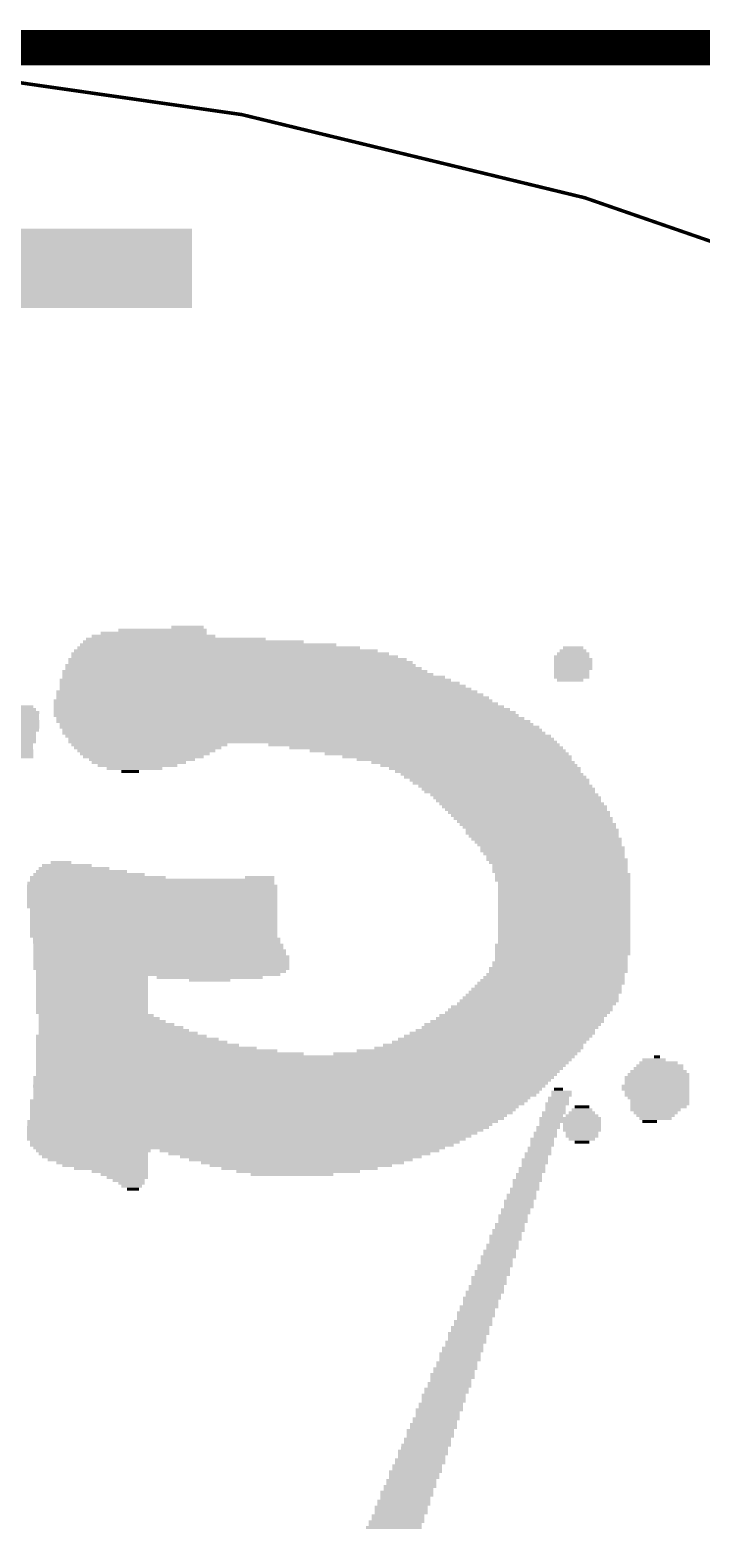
# Model space of a CAD drawing. Extents: x -26.8 to 26.8, y -26.8 to 26.8.
# Drawn here: x 3.52 to 8.35, y 16.01 to 26.8 of the extents above; entities that cross this region are included whole.
import ezdxf

# ---------------------------------------------------------------- set-up
doc = ezdxf.new("R2010")
doc.units = 0
for name, color, linetype in [('1', 12, 'CONTINUOUS'), ('16', 5, 'CONTINUOUS'), ('20', 53, 'CONTINUOUS'), ('200', 40, 'CONTINUOUS'), ('201', 6, 'CONTINUOUS')]:
    doc.layers.add(name, color=color, linetype=linetype)

# ---------------------------------------------------------------- blocks, each defined once
blk = doc.blocks.new('RECT')
blk.add_solid([(-0.5, -0.5), (0.5, -0.5), (-0.5, 0.5), (0.5, 0.5)])

msp = doc.modelspace()

# ---------------------------------------------------------------- linework, layer by layer
at = {"layer": '1', "const_width": 0.2032}
msp.add_lwpolyline([(26.67, 26.67), (-26.67, 26.67)], dxfattribs=at)
at = {"layer": '16', "const_width": 0.254}
msp.add_lwpolyline([(26.67, 26.67), (-26.67, 26.67)], dxfattribs=at)
at = {"layer": '20', "const_width": 0.0254}
msp.add_lwpolyline([(0, -26.67, 1), (0, 26.67, 1), (0, -26.67)], format="xyb", dxfattribs=at)

# ---------------------------------------------------------------- block references
at = {"layer": '200'}
for p, xscale, yscale in [((3.4303, 21.8863), 0.3175, 0.0211), ((3.429, 21.9075), 0.2743, 0.0213), ((3.429, 21.9287), 0.2337, 0.0211), ((3.4087, 21.8228), 0.3607, 0.0211), ((3.4087, 21.8017), 0.3607, 0.0211), ((3.4087, 21.7805), 0.3607, 0.0213), ((3.4188, 21.8652), 0.3404, 0.0211), ((3.4188, 21.844), 0.3404, 0.0213), ((3.3655, 21.6747), 0.4013, 0.0211), ((3.3757, 21.717), 0.381, 0.0213), ((3.3757, 21.6958), 0.381, 0.0211), ((3.3985, 21.7593), 0.381, 0.0211), ((3.3871, 21.7382), 0.3581, 0.0211), ((3.3338, 21.5688), 0.4242, 0.0211), ((3.3452, 21.6112), 0.4013, 0.0211), ((3.3452, 21.59), 0.4013, 0.0213), ((3.3553, 21.6535), 0.381, 0.0213), ((3.3553, 21.6323), 0.381, 0.0211), ((7.3241, 19.1135), 0.1499, 0.0213), ((7.3241, 19.0923), 0.1499, 0.0211), ((7.3457, 19.1558), 0.1473, 0.0211), ((7.3457, 19.1347), 0.1473, 0.0211), ((7.3241, 19.177), 0.0635, 0.0213), ((7.2809, 18.9865), 0.1499, 0.0213), ((7.2911, 19.0077), 0.1702, 0.0211), ((7.3139, 19.0712), 0.1702, 0.0211), ((7.3025, 19.05), 0.1473, 0.0213), ((7.3025, 19.0288), 0.1473, 0.0211), ((7.2504, 18.9018), 0.1702, 0.0211), ((7.239, 18.8807), 0.1473, 0.0211), ((7.2606, 18.923), 0.1499, 0.0213), ((7.2708, 18.9653), 0.1702, 0.0211), ((7.2708, 18.9442), 0.1702, 0.0211), ((7.2073, 18.8172), 0.1702, 0.0211), ((7.2073, 18.796), 0.1702, 0.0213), ((7.2073, 18.7748), 0.1702, 0.0211), ((7.2288, 18.8595), 0.1676, 0.0213), ((7.2288, 18.8383), 0.1676, 0.0211), ((7.1539, 18.669), 0.1905, 0.0213), ((7.1539, 18.6478), 0.1905, 0.0211), ((7.1653, 18.6902), 0.1676, 0.0211), ((7.1768, 18.7113), 0.1905, 0.0211), ((7.1869, 18.7537), 0.1702, 0.0211), ((7.1869, 18.7325), 0.1702, 0.0213), ((7.112, 18.5632), 0.188, 0.0211), ((7.112, 18.542), 0.188, 0.0213), ((7.1336, 18.6055), 0.1905, 0.0213), ((7.1336, 18.5843), 0.1905, 0.0211), ((7.1438, 18.6267), 0.1702, 0.0211), ((7.0701, 18.4362), 0.1905, 0.0211), ((7.0803, 18.4573), 0.2108, 0.0211), ((7.0904, 18.4997), 0.1905, 0.0211), ((7.0904, 18.4785), 0.1905, 0.0213), ((7.1006, 18.5208), 0.2108, 0.0211), ((7.0383, 18.3727), 0.2134, 0.0211), ((7.0383, 18.3515), 0.2134, 0.0213), ((7.0383, 18.3303), 0.2134, 0.0211), ((7.0587, 18.415), 0.2134, 0.0213), ((7.0587, 18.3938), 0.2134, 0.0211), ((6.9964, 18.2668), 0.2108, 0.0211), ((6.9964, 18.2457), 0.2108, 0.0211), ((6.9964, 18.2245), 0.2108, 0.0213), ((7.0168, 18.3092), 0.2108, 0.0211), ((7.0168, 18.288), 0.2108, 0.0213), ((6.9431, 18.1187), 0.2311, 0.0211), ((6.9647, 18.161), 0.2337, 0.0213), ((6.9533, 18.1398), 0.2108, 0.0211), ((6.9748, 18.2033), 0.2134, 0.0211), ((6.9748, 18.1822), 0.2134, 0.0211), ((6.9012, 18.0128), 0.2337, 0.0211), ((6.9215, 18.0552), 0.2337, 0.0211), ((6.9215, 18.034), 0.2337, 0.0213), ((6.9329, 18.0763), 0.2108, 0.0211), ((6.9431, 18.0975), 0.2311, 0.0213), ((6.8682, 17.907), 0.254, 0.0213), ((6.891, 17.9705), 0.254, 0.0213), ((6.8796, 17.9493), 0.2311, 0.0211), ((6.8796, 17.9282), 0.2311, 0.0211), ((6.9012, 17.9917), 0.2337, 0.0211), ((6.825, 17.8223), 0.254, 0.0211), ((6.825, 17.8012), 0.254, 0.0211), ((6.8478, 17.8647), 0.254, 0.0211), ((6.8478, 17.8435), 0.254, 0.0213), ((6.858, 17.8858), 0.2337, 0.0211), ((6.7843, 17.6953), 0.254, 0.0211), ((6.7945, 17.7165), 0.2743, 0.0213), ((6.8047, 17.7588), 0.254, 0.0211), ((6.8047, 17.7377), 0.254, 0.0211), ((6.825, 17.78), 0.254, 0.0213), ((6.731, 17.5683), 0.2743, 0.0211), ((6.7526, 17.6107), 0.2769, 0.0211), ((6.7412, 17.5895), 0.254, 0.0213), ((6.764, 17.653), 0.254, 0.0213), ((6.764, 17.6318), 0.254, 0.0211), ((6.7742, 17.6742), 0.2743, 0.0211), ((6.6891, 17.4625), 0.2769, 0.0213), ((6.7107, 17.5048), 0.2743, 0.0211), ((6.7107, 17.4837), 0.2743, 0.0211), ((6.731, 17.5472), 0.2743, 0.0211), ((6.7208, 17.526), 0.254, 0.0213), ((6.6573, 17.3567), 0.2946, 0.0211), ((6.6789, 17.4202), 0.2972, 0.0211), ((6.6675, 17.399), 0.2743, 0.0213), ((6.6675, 17.3778), 0.2743, 0.0211), ((6.6891, 17.4413), 0.2769, 0.0211), ((6.6154, 17.272), 0.2972, 0.0213), ((6.6154, 17.2508), 0.2972, 0.0211), ((6.6358, 17.3143), 0.2972, 0.0211), ((6.6358, 17.2932), 0.2972, 0.0211), ((6.6472, 17.3355), 0.2743, 0.0213), ((6.5824, 17.1662), 0.3175, 0.0211), ((6.5723, 17.145), 0.2972, 0.0213), ((6.5938, 17.2085), 0.2946, 0.0213), ((6.5938, 17.1873), 0.2946, 0.0211), ((6.6154, 17.2297), 0.2972, 0.0211), ((6.5405, 17.0603), 0.315, 0.0211), ((6.5405, 17.0392), 0.315, 0.0211), ((6.5621, 17.1238), 0.3175, 0.0211), ((6.5621, 17.1027), 0.3175, 0.0211), ((6.5507, 17.0815), 0.2946, 0.0213), ((6.4986, 16.9757), 0.3175, 0.0211), ((6.4986, 16.9545), 0.3175, 0.0213), ((6.4986, 16.9333), 0.3175, 0.0211), ((6.5189, 17.018), 0.3175, 0.0213), ((6.5189, 16.9968), 0.3175, 0.0211), ((6.4668, 16.8698), 0.3404, 0.0211), ((6.4554, 16.8487), 0.3175, 0.0211), ((6.4554, 16.8275), 0.3175, 0.0213), ((6.4783, 16.9122), 0.3175, 0.0211), ((6.4783, 16.891), 0.3175, 0.0213), ((6.4033, 16.7217), 0.3404, 0.0211), ((6.4249, 16.764), 0.3378, 0.0213), ((6.4249, 16.7428), 0.3378, 0.0211), ((6.4351, 16.7852), 0.3175, 0.0211), ((6.4453, 16.8063), 0.3378, 0.0211), ((6.3716, 16.6158), 0.3581, 0.0211), ((6.3818, 16.6582), 0.3378, 0.0211), ((6.3818, 16.637), 0.3378, 0.0213), ((6.4033, 16.7005), 0.3404, 0.0213), ((6.4033, 16.6793), 0.3404, 0.0211), ((6.3297, 16.51), 0.3607, 0.0213), ((6.35, 16.5735), 0.3607, 0.0213), ((6.35, 16.5523), 0.3607, 0.0211), ((6.3398, 16.5312), 0.3404, 0.0211), ((6.3614, 16.5947), 0.3378, 0.0211), ((6.2967, 16.4253), 0.381, 0.0211), ((6.2865, 16.4042), 0.3607, 0.0211), ((6.2865, 16.383), 0.3607, 0.0213), ((6.3081, 16.4677), 0.3581, 0.0211), ((6.3081, 16.4465), 0.3581, 0.0213), ((6.3297, 16.4888), 0.3607, 0.0211), ((6.2332, 16.2772), 0.381, 0.0211), ((6.256, 16.3195), 0.381, 0.0213), ((6.2446, 16.2983), 0.3581, 0.0211), ((6.2662, 16.3618), 0.3607, 0.0211), ((6.2662, 16.3407), 0.3607, 0.0211), ((6.1925, 16.1713), 0.381, 0.0211), ((6.2128, 16.2137), 0.381, 0.0211), ((6.2128, 16.1925), 0.381, 0.0213), ((6.2332, 16.256), 0.381, 0.0213), ((6.223, 16.2348), 0.3607, 0.0211), ((6.1595, 16.0655), 0.4013, 0.0213), ((6.1697, 16.1078), 0.381, 0.0211), ((6.1697, 16.0867), 0.381, 0.0211), ((6.1925, 16.1502), 0.381, 0.0211), ((6.1925, 16.129), 0.381, 0.0213), ((6.1392, 16.0232), 0.4013, 0.0211), ((6.1493, 16.0443), 0.381, 0.0211)]:
    msp.add_blockref('RECT', p, dxfattribs=dict(at, xscale=xscale, yscale=yscale))
at = {"layer": '201', "rotation": 180}
for p, xscale, yscale in [((3.2283, 25.3577), 2.921, 0.0211), ((3.2283, 25.3365), 2.921, 0.0213), ((3.2283, 25.3153), 2.921, 0.0211), ((3.2283, 25.2942), 2.921, 0.0211), ((3.2283, 25.273), 2.921, 0.0213), ((3.2283, 25.2518), 2.921, 0.0211), ((3.2283, 25.2307), 2.921, 0.0211), ((3.2283, 25.2095), 2.921, 0.0213), ((3.2283, 25.1883), 2.921, 0.0211), ((3.2283, 25.1672), 2.921, 0.0211), ((3.2283, 25.146), 2.921, 0.0213), ((3.2283, 25.1248), 2.921, 0.0211), ((3.2283, 25.1037), 2.921, 0.0211), ((3.2283, 25.0825), 2.921, 0.0213), ((3.2283, 25.0613), 2.921, 0.0211), ((3.2283, 25.0402), 2.921, 0.0211), ((3.2283, 25.019), 2.921, 0.0213), ((3.2283, 24.9978), 2.921, 0.0211), ((3.2283, 24.9767), 2.921, 0.0211), ((3.2283, 24.9555), 2.921, 0.0213), ((3.2283, 24.9343), 2.921, 0.0211), ((3.2283, 24.9132), 2.921, 0.0211), ((3.2283, 24.892), 2.921, 0.0213), ((3.2283, 24.8708), 2.921, 0.0211), ((3.2283, 24.8497), 2.921, 0.0211), ((3.2283, 24.8285), 2.921, 0.0213), ((3.2283, 24.8073), 2.921, 0.0211), ((4.412, 22.4367), 0.889, 0.0211), ((4.412, 22.4578), 0.762, 0.0211), ((4.4755, 22.479), 0.635, 0.0213), ((4.6558, 22.5002), 0.2337, 0.0211), ((4.9314, 22.3308), 2.1819, 0.0211), ((4.8793, 22.352), 2.032, 0.0213), ((4.8044, 22.3732), 1.8415, 0.0211), ((4.6977, 22.3943), 1.5875, 0.0211), ((4.572, 22.4155), 1.2903, 0.0213), ((7.4282, 22.3308), 0.1905, 0.0211), ((7.4295, 22.352), 0.1473, 0.0213), ((5.0368, 22.225), 2.5197, 0.0213), ((5.0165, 22.2673), 2.4333, 0.0211), ((5.0381, 22.2462), 2.4765, 0.0211), ((4.9632, 22.3097), 2.286, 0.0211), ((4.9949, 22.2885), 2.3495, 0.0213), ((7.4193, 22.2885), 0.254, 0.0213), ((7.4295, 22.2673), 0.2743, 0.0211), ((7.4295, 22.2462), 0.2743, 0.0211), ((7.4295, 22.225), 0.2743, 0.0213), ((7.4295, 22.3097), 0.2337, 0.0211), ((5.1435, 22.1192), 2.8143, 0.0211), ((5.1753, 22.098), 2.8778, 0.0213), ((5.0686, 22.1827), 2.6238, 0.0211), ((5.0902, 22.1615), 2.667, 0.0213), ((5.1321, 22.1403), 2.7508, 0.0211), ((5.0584, 22.2038), 2.5629, 0.0211), ((7.4295, 22.2038), 0.2743, 0.0211), ((7.4193, 22.1827), 0.254, 0.0211), ((7.4193, 22.1615), 0.254, 0.0213), ((7.4193, 22.1403), 0.254, 0.0211), ((7.4079, 22.1192), 0.1905, 0.0211), ((5.2273, 22.0345), 3.0277, 0.0213), ((5.2489, 22.0133), 3.0709, 0.0211), ((5.2692, 21.9922), 3.1115, 0.0211), ((5.1968, 22.0768), 2.921, 0.0211), ((5.2172, 22.0557), 2.9616, 0.0211), ((5.334, 21.9075), 3.2817, 0.0213), ((5.2705, 21.971), 3.1547, 0.0213), ((5.2908, 21.9498), 3.1953, 0.0211), ((5.3124, 21.9287), 3.2385, 0.0211), ((5.3543, 21.8863), 3.3223, 0.0211), ((5.3658, 21.8652), 3.3452, 0.0211), ((5.4178, 21.8228), 3.4087, 0.0211), ((5.3962, 21.844), 3.3655, 0.0213), ((5.4394, 21.8017), 3.4061, 0.0211), ((5.461, 21.7805), 3.4493, 0.0213), ((5.4813, 21.7593), 3.4493, 0.0211), ((5.4928, 21.7382), 3.4722, 0.0211), ((5.5232, 21.717), 3.4925, 0.0213), ((5.5461, 21.6958), 3.4925, 0.0211), ((5.5563, 21.6747), 3.5128, 0.0211), ((4.3815, 21.6535), 1.1227, 0.0213), ((4.3701, 21.6323), 1.0592, 0.0211), ((4.3599, 21.6112), 0.9931, 0.0211), ((4.3498, 21.59), 0.9322, 0.0213), ((4.3383, 21.5688), 0.8687, 0.0211), ((6.2852, 21.6535), 2.0955, 0.0213), ((6.3716, 21.6323), 1.9685, 0.0211), ((6.4554, 21.6112), 1.8415, 0.0211), ((6.5189, 21.59), 1.7551, 0.0213), ((6.5938, 21.5688), 1.651, 0.0211), ((4.3282, 21.5477), 0.762, 0.0211), ((4.3066, 21.5265), 0.6782, 0.0213), ((4.2964, 21.5053), 0.5715, 0.0211), ((4.2748, 21.4842), 0.4013, 0.0211), ((4.2443, 21.463), 0.127, 0.0213), ((6.6459, 21.5477), 1.5469, 0.0211), ((6.7094, 21.5265), 1.4605, 0.0213), ((6.7513, 21.5053), 1.4173, 0.0211), ((6.7945, 21.4842), 1.3767, 0.0211), ((6.8161, 21.463), 1.3335, 0.0213), ((6.8466, 21.4418), 1.3132, 0.0211), ((6.8682, 21.4207), 1.3106, 0.0211), ((6.8999, 21.3995), 1.2929, 0.0213), ((6.9113, 21.3783), 1.27, 0.0211), ((6.9418, 21.3572), 1.2497, 0.0211), ((6.9634, 21.336), 1.2471, 0.0213), ((6.9736, 21.3148), 1.2268, 0.0211), ((7.0066, 21.2937), 1.2065, 0.0211), ((7.0269, 21.2725), 1.2065, 0.0213), ((7.0371, 21.2513), 1.1862, 0.0211), ((7.0587, 21.2302), 1.1836, 0.0211), ((7.0803, 21.209), 1.1862, 0.0213), ((7.0904, 21.1878), 1.1659, 0.0211), ((7.112, 21.1667), 1.1633, 0.0211), ((7.1222, 21.1455), 1.143, 0.0213), ((7.1425, 21.1243), 1.143, 0.0211), ((7.1539, 21.1032), 1.1201, 0.0211), ((7.1755, 21.082), 1.1227, 0.0213), ((7.1857, 21.0608), 1.1024, 0.0211), ((7.2073, 21.0397), 1.0998, 0.0211), ((7.2073, 21.0185), 1.0998, 0.0213), ((7.2174, 20.9973), 1.0795, 0.0211), ((7.2377, 20.9762), 1.0795, 0.0211), ((7.2492, 20.955), 1.0566, 0.0213), ((7.2593, 20.9338), 1.0363, 0.0211), ((7.2809, 20.9127), 1.0389, 0.0211), ((3.7465, 20.8068), 0.1473, 0.0211), ((7.2809, 20.8915), 1.0389, 0.0213), ((7.2923, 20.8703), 1.016, 0.0211), ((7.3025, 20.8492), 0.9957, 0.0211), ((7.3127, 20.828), 1.016, 0.0213), ((7.3228, 20.8068), 0.9957, 0.0211), ((4.0107, 20.701), 0.9754, 0.0213), ((3.9472, 20.7222), 0.8026, 0.0211), ((3.8938, 20.7433), 0.6553, 0.0211), ((3.8405, 20.7645), 0.508, 0.0213), ((3.7884, 20.7857), 0.3581, 0.0211), ((5.1753, 20.701), 0.2108, 0.0213), ((7.3342, 20.7857), 0.9728, 0.0211), ((7.3342, 20.7645), 0.9728, 0.0213), ((7.3342, 20.7433), 0.9728, 0.0211), ((7.3546, 20.7222), 0.9728, 0.0211), ((7.3546, 20.701), 0.9728, 0.0213), ((4.4018, 20.6375), 1.7983, 0.0213), ((4.4018, 20.6163), 1.7983, 0.0211), ((4.4018, 20.5952), 1.7983, 0.0211), ((4.3917, 20.6587), 1.778, 0.0211), ((4.4018, 20.6798), 1.7577, 0.0211), ((7.3546, 20.6798), 0.9728, 0.0211), ((7.3647, 20.6587), 0.9525, 0.0211), ((7.3647, 20.6375), 0.9525, 0.0213), ((7.3647, 20.6163), 0.9525, 0.0211), ((7.3647, 20.5952), 0.9525, 0.0211), ((4.4018, 20.574), 1.7983, 0.0213), ((4.4018, 20.5528), 1.7983, 0.0211), ((4.4018, 20.5317), 1.7983, 0.0211), ((4.4018, 20.5105), 1.7983, 0.0213), ((4.4018, 20.4893), 1.7983, 0.0211), ((7.3647, 20.574), 0.9525, 0.0213), ((7.3647, 20.5528), 0.9525, 0.0211), ((7.3647, 20.5317), 0.9525, 0.0211), ((7.3647, 20.5105), 0.9525, 0.0213), ((7.3647, 20.4893), 0.9525, 0.0211), ((4.412, 20.4682), 1.778, 0.0211), ((4.412, 20.447), 1.778, 0.0213), ((4.412, 20.4258), 1.778, 0.0211), ((4.412, 20.4047), 1.778, 0.0211), ((4.412, 20.3835), 1.778, 0.0213), ((7.3647, 20.4682), 0.9525, 0.0211), ((7.3647, 20.447), 0.9525, 0.0213), ((7.3647, 20.4258), 0.9525, 0.0211), ((7.3647, 20.4047), 0.9525, 0.0211), ((7.3647, 20.3835), 0.9525, 0.0213), ((4.412, 20.3623), 1.778, 0.0211), ((4.412, 20.3412), 1.778, 0.0211), ((4.412, 20.32), 1.778, 0.0213), ((4.412, 20.2988), 1.778, 0.0211), ((4.412, 20.2777), 1.778, 0.0211), ((7.3647, 20.3623), 0.9525, 0.0211), ((7.3647, 20.3412), 0.9525, 0.0211), ((7.3647, 20.32), 0.9525, 0.0213), ((7.3647, 20.2988), 0.9525, 0.0211), ((7.3647, 20.2777), 0.9525, 0.0211), ((4.4348, 20.2565), 1.778, 0.0213), ((4.4348, 20.2353), 1.778, 0.0211), ((4.445, 20.2142), 1.7983, 0.0211), ((4.445, 20.193), 1.7983, 0.0213), ((4.4552, 20.1718), 1.8186, 0.0211), ((7.3546, 20.2142), 0.9728, 0.0211), ((7.3546, 20.193), 0.9728, 0.0213), ((7.3546, 20.1718), 0.9728, 0.0211), ((7.3647, 20.2565), 0.9525, 0.0213), ((7.3647, 20.2353), 0.9525, 0.0211), ((4.4666, 20.1295), 1.8415, 0.0213), ((4.4666, 20.1083), 1.8415, 0.0211), ((4.4666, 20.0872), 1.8415, 0.0211), ((4.4666, 20.066), 1.8415, 0.0213), ((4.4552, 20.1507), 1.8186, 0.0211), ((7.3342, 20.0872), 0.9728, 0.0211), ((7.3342, 20.066), 0.9728, 0.0213), ((7.3444, 20.1295), 0.9525, 0.0213), ((7.3444, 20.1083), 0.9525, 0.0211), ((7.3546, 20.1507), 0.9728, 0.0211), ((4.4666, 20.0448), 1.8415, 0.0211), ((4.4653, 20.0237), 1.7983, 0.0211), ((4.445, 20.0025), 1.7577, 0.0213), ((3.9688, 19.9813), 0.8052, 0.0211), ((3.9688, 19.9602), 0.8052, 0.0211), ((4.8158, 19.9813), 0.762, 0.0211), ((4.8146, 19.9602), 0.2972, 0.0211), ((7.2809, 19.9602), 1.0389, 0.0211), ((7.2923, 19.9813), 1.016, 0.0211), ((7.3025, 20.0025), 0.9957, 0.0213), ((7.3228, 20.0448), 0.9957, 0.0211), ((7.3228, 20.0237), 0.9957, 0.0211), ((3.9688, 19.939), 0.8052, 0.0213), ((3.9688, 19.9178), 0.8052, 0.0211), ((3.9688, 19.8967), 0.8052, 0.0211), ((3.9688, 19.8755), 0.8052, 0.0213), ((3.9688, 19.8543), 0.8052, 0.0211), ((3.9688, 19.8332), 0.8052, 0.0211), ((7.1958, 19.8332), 1.1227, 0.0211), ((7.2073, 19.8543), 1.0998, 0.0211), ((7.2276, 19.8755), 1.0998, 0.0213), ((7.2377, 19.8967), 1.0795, 0.0211), ((7.2492, 19.9178), 1.0566, 0.0211), ((7.2708, 19.939), 1.0592, 0.0213), ((3.9688, 19.812), 0.8052, 0.0213), ((3.9688, 19.7908), 0.8052, 0.0211), ((3.9688, 19.7697), 0.8052, 0.0211), ((3.9688, 19.7485), 0.8052, 0.0213), ((3.9688, 19.7273), 0.8052, 0.0211), ((7.1006, 19.7273), 1.1862, 0.0211), ((7.1222, 19.7485), 1.1836, 0.0213), ((7.1323, 19.7697), 1.1633, 0.0211), ((7.1653, 19.7908), 1.143, 0.0211), ((7.1857, 19.812), 1.143, 0.0213), ((4.0424, 19.6638), 0.9119, 0.0211), ((3.9992, 19.7062), 0.8255, 0.0211), ((4.0208, 19.685), 0.8687, 0.0213), ((4.0742, 19.6427), 0.9754, 0.0211), ((4.1059, 19.6215), 1.0389, 0.0213), ((6.9748, 19.6215), 1.27, 0.0213), ((6.9952, 19.6427), 1.27, 0.0211), ((7.0269, 19.6638), 1.2471, 0.0211), ((7.0472, 19.685), 1.2065, 0.0213), ((7.0701, 19.7062), 1.2065, 0.0211), ((4.1796, 19.558), 1.2268, 0.0213), ((4.2228, 19.5368), 1.3132, 0.0211), ((4.2545, 19.5157), 1.3767, 0.0211), ((4.1262, 19.6003), 1.0795, 0.0211), ((4.158, 19.5792), 1.143, 0.0211), ((6.825, 19.5157), 1.397, 0.0211), ((6.858, 19.5368), 1.3767, 0.0211), ((6.8898, 19.558), 1.3538, 0.0213), ((6.9202, 19.5792), 1.3335, 0.0211), ((6.9418, 19.6003), 1.2903, 0.0211), ((4.3599, 19.4733), 1.5875, 0.0211), ((4.2964, 19.4945), 1.4605, 0.0213), ((4.4336, 19.4522), 1.7348, 0.0211), ((4.5288, 19.431), 1.9253, 0.0213), ((5.5029, 19.4098), 3.8735, 0.0211), ((6.5824, 19.431), 1.7551, 0.0213), ((6.6777, 19.4522), 1.6104, 0.0211), ((6.7513, 19.4733), 1.5037, 0.0211), ((6.7831, 19.4945), 1.4402, 0.0213), ((8.0328, 19.4098), 0.0432, 0.0211), ((5.4928, 19.3887), 3.8532, 0.0211), ((5.4813, 19.3675), 3.8303, 0.0213), ((5.4712, 19.3463), 3.81, 0.0211), ((5.461, 19.3252), 3.7897, 0.0211), ((5.4496, 19.304), 3.7668, 0.0213), ((8.0429, 19.304), 0.4039, 0.0213), ((8.0429, 19.3252), 0.3581, 0.0211), ((8.0531, 19.3463), 0.3378, 0.0211), ((8.0429, 19.3675), 0.2769, 0.0213), ((8.0112, 19.3887), 0.1676, 0.0211), ((5.3975, 19.2193), 3.7033, 0.0211), ((5.3873, 19.1982), 3.683, 0.0211), ((5.4191, 19.2617), 3.7465, 0.0211), ((5.4077, 19.2405), 3.7236, 0.0213), ((5.4394, 19.2828), 3.7465, 0.0211), ((8.0213, 19.1982), 0.4877, 0.0211), ((8.0328, 19.2617), 0.4648, 0.0211), ((8.0328, 19.2405), 0.4648, 0.0213), ((8.0328, 19.2193), 0.4648, 0.0211), ((8.0429, 19.2828), 0.4445, 0.0211), ((5.3124, 19.0923), 3.5789, 0.0211), ((5.3759, 19.177), 3.6601, 0.0213), ((5.3556, 19.1347), 3.6195, 0.0211), ((5.334, 19.1135), 3.5763, 0.0213), ((5.3658, 19.1558), 3.6398, 0.0211), ((8.0213, 19.177), 0.4877, 0.0213), ((8.0328, 19.1558), 0.4648, 0.0211), ((8.0328, 19.1347), 0.4648, 0.0211), ((8.0429, 19.1135), 0.4445, 0.0213), ((8.0531, 19.0923), 0.4242, 0.0211), ((5.2692, 19.0288), 3.4925, 0.0211), ((5.301, 19.0712), 3.556, 0.0211), ((5.2807, 19.05), 3.5154, 0.0213), ((5.2591, 19.0077), 3.4722, 0.0211), ((5.2388, 18.9865), 3.4315, 0.0213), ((7.493, 18.9865), 0.2337, 0.0213), ((7.4917, 19.0077), 0.1905, 0.0211), ((7.493, 19.0288), 0.1473, 0.0211), ((7.493, 19.05), 0.1067, 0.0213), ((8.0429, 19.05), 0.4039, 0.0213), ((8.0531, 19.0712), 0.4242, 0.0211), ((8.0213, 19.0288), 0.3607, 0.0211), ((8.0226, 19.0077), 0.3175, 0.0211), ((8.0213, 18.9865), 0.2743, 0.0213), ((5.1956, 18.9442), 3.3858, 0.0211), ((5.1753, 18.923), 3.3452, 0.0213), ((5.1638, 18.9018), 3.3223, 0.0211), ((5.1435, 18.8807), 3.2817, 0.0211), ((5.2273, 18.9653), 3.4087, 0.0211), ((7.493, 18.9653), 0.2743, 0.0211), ((7.493, 18.9442), 0.2743, 0.0211), ((7.493, 18.923), 0.2743, 0.0213), ((7.493, 18.9018), 0.2743, 0.0211), ((7.493, 18.8807), 0.2743, 0.0211), ((8.0213, 18.9653), 0.2337, 0.0211), ((7.9794, 18.9442), 0.1041, 0.0211), ((5.1219, 18.8595), 3.2385, 0.0213), ((5.1003, 18.8383), 3.1953, 0.0211), ((5.08, 18.8172), 3.1547, 0.0211), ((5.0686, 18.796), 3.0912, 0.0213), ((5.047, 18.7748), 3.048, 0.0211), ((7.493, 18.8595), 0.2337, 0.0213), ((7.493, 18.8383), 0.2337, 0.0211), ((7.4917, 18.8172), 0.1905, 0.0211), ((7.493, 18.796), 0.1067, 0.0213), ((5.0267, 18.7537), 2.9616, 0.0211), ((3.9789, 18.7325), 0.8255, 0.0213), ((3.9789, 18.7113), 0.7849, 0.0211), ((3.9903, 18.6902), 0.762, 0.0211), ((4.0107, 18.669), 0.7214, 0.0213), ((4.0424, 18.6478), 0.6579, 0.0211), ((5.461, 18.7325), 2.0117, 0.0213), ((5.461, 18.7113), 1.8847, 0.0211), ((5.4712, 18.6902), 1.7374, 0.0211), ((5.4712, 18.669), 1.6104, 0.0213), ((5.4826, 18.6478), 1.4605, 0.0211), ((4.064, 18.6267), 0.6147, 0.0211), ((4.1059, 18.6055), 0.5309, 0.0213), ((4.1694, 18.5843), 0.4039, 0.0211), ((4.2012, 18.5632), 0.3404, 0.0211), ((4.2228, 18.542), 0.2972, 0.0213), ((5.4712, 18.6267), 1.3106, 0.0211), ((5.461, 18.6055), 1.1227, 0.0213), ((5.4508, 18.5843), 0.889, 0.0211), ((5.4077, 18.5632), 0.5944, 0.0211), ((4.2329, 18.5208), 0.2311, 0.0211), ((4.2532, 18.4997), 0.1905, 0.0211), ((4.2545, 18.4785), 0.1473, 0.0213), ((4.2647, 18.4573), 0.0864, 0.0211)]:
    msp.add_blockref('RECT', p, dxfattribs=dict(at, xscale=xscale, yscale=yscale))

doc.saveas('drawing.dxf')
